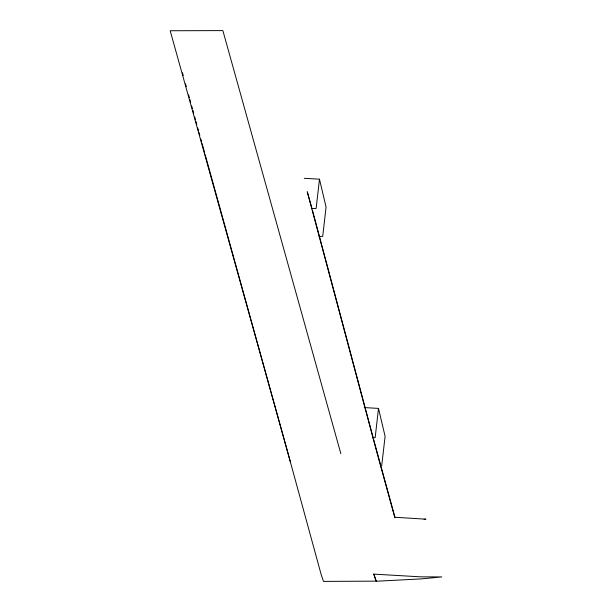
<?xml version="1.0" encoding="UTF-8"?>
<svg xmlns="http://www.w3.org/2000/svg" width="612" height="612" viewBox="0 0 612 612"><rect width="100%" height="100%" fill="white"/><g stroke="black" fill="none" stroke-linecap="round" stroke-linejoin="round"><path stroke-width="0.92" d="M304.279 178.314L319.479 179.186L316.144 208.424L311.493 208.677M364.247 407.584L378.499 408.395L375.164 437.634L372.371 437.787M381.75 465.541L385.093 436.302L378.499 408.395M319.005 236.53L322.731 236.324L326.066 207.093L319.479 179.186M424.055 519.267L425.929 519.19L394.732 517.239L377.726 455.573L307.255 191.747L312.021 208.631M373.802 574.117L420.643 576.841L441.81 576.925L421.347 578.891L376.189 581.247L373.802 574.117L376.204 581.14L323.511 581.4L321.116 574.377L288.16 453.821L170.19 30.753L222.867 30.6L340.846 453.668M182.475 72.782L183.248 75.567M185.535 83.821L186.308 86.606M188.595 94.852L189.376 97.652M189.873 99.458L190.653 102.258M191.655 105.891L192.436 108.699M192.933 110.489L193.713 113.296M194.715 116.93L195.503 119.738M195.993 121.528L196.773 124.343M197.775 127.969L198.563 130.784M199.053 132.567L199.841 135.39M200.835 139L201.623 141.831M202.113 143.598L204.691 152.87M205.173 154.637L290.356 461.831M395.077 517.729L373.657 439.508M373.159 437.657L312.51 210.482"/></g></svg>
